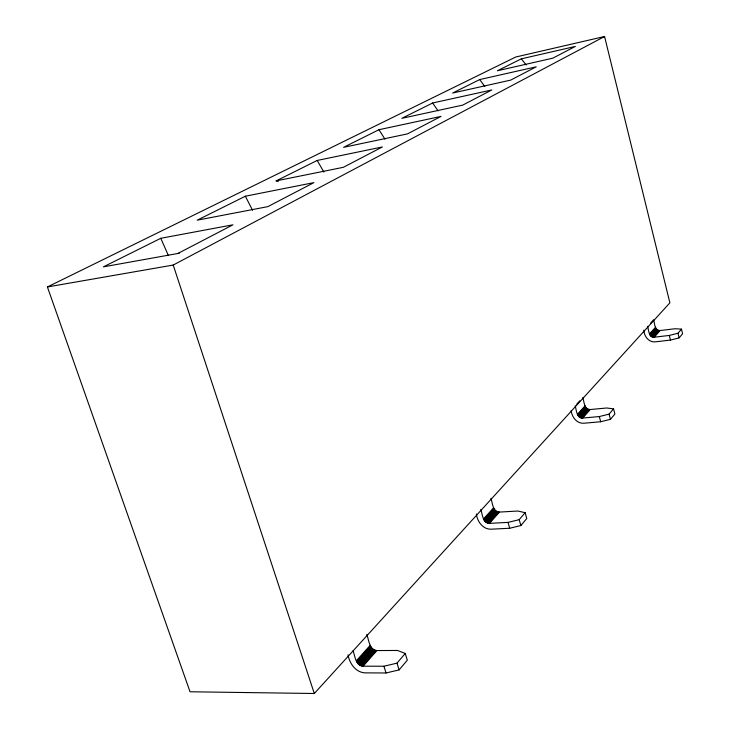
<?xml version="1.0" encoding="UTF-8"?>
<svg xmlns="http://www.w3.org/2000/svg" width="730" height="730" viewBox="0 0 730 730"><rect width="100%" height="100%" fill="white"/><g stroke="black" fill="none" stroke-linecap="round" stroke-linejoin="round"><path stroke-width="1.09" d="M348.055 654.837C349.469 663.461 355.784 672.549 365.228 672.868L386.051 672.978L399.109 669.894L407.313 660.157L405.241 653.469L397.531 650.466L376.935 650.549C369.197 650.019 368.86 639.69 366.807 634.443M476.389 513.947C477.228 521.476 482.895 529.487 491.144 529.195L509.695 528.255L520.864 525.536L526.768 518.528L525.135 512.688L517.835 511.027L499.457 512.077C492.64 512.013 492.504 502.733 490.943 498.261M571.225 410.543C571.745 417.095 576.946 423.82 584.009 423.227L600.699 421.748L610.444 419.321L614.897 414.038L613.556 408.873L606.73 407.988L590.196 409.53C584.11 409.722 584.073 401.336 582.85 397.43M643.833 330.161C644.088 336.183 648.778 342.635 655.339 341.841L670.468 340.089L679.119 337.89L682.596 333.765L681.464 329.139L675.095 328.737L660.093 330.535C654.6 330.873 654.637 323.235 653.633 319.776L650.64 323.062M353.11 650.822C354.935 656.005 355.674 665.696 363.102 666.189L383.925 666.235L397.001 663.141L405.241 653.469M480.814 509.367C482.42 513.902 482.567 523.273 489.465 523.364L508.034 522.388L519.203 519.66L525.135 512.688M575.194 405.825C576.454 409.776 576.49 418.244 582.64 418.062L599.33 416.556L609.085 414.12L613.556 408.873M647.647 326.346C648.669 329.841 648.642 337.543 654.18 337.214L669.319 335.435L677.969 333.236L681.464 329.139M363.102 666.189L376.935 650.549M489.465 523.364L499.457 512.077M582.64 418.062L590.196 409.53M654.18 337.214L660.093 330.535M360.602 665.596L374.463 649.983M487.257 522.972L497.276 511.693M580.669 417.779L588.243 409.256M652.401 337.005L658.323 330.334M361.441 665.915L375.293 650.293M487.996 523.218L498.006 511.931M581.326 417.98L588.891 409.448M652.994 337.169L658.907 330.489M362.281 666.116L376.123 650.485M488.744 523.346L498.745 512.058M581.992 418.071L589.548 409.539M653.587 337.233L659.509 330.553M359.005 664.61L372.884 649.016M485.861 522.169L495.898 510.909M579.428 417.122L587.011 408.599M651.288 336.439L657.228 329.768M359.78 665.158L373.66 649.554M486.545 522.616L496.564 511.347M580.031 417.496L587.604 408.973M651.826 336.758L657.757 330.088M357.636 663.251L371.543 647.683M484.683 521.038L494.739 509.786M578.397 416.146L585.998 407.632M650.375 335.581L656.316 328.92M358.275 663.971L372.172 648.386M485.24 521.64L495.278 510.389M578.881 416.666L586.473 408.152M650.795 336.037L656.745 329.376M356.304 660.823L370.238 645.293M483.579 518.948L493.644 507.724M577.457 414.312L585.068 405.825M649.545 333.948L655.504 327.305M356.632 661.663L370.557 646.114M483.844 519.669L493.909 508.445M577.676 414.95L585.287 406.455M649.736 334.523L655.695 327.88M357.079 662.475L370.995 646.926M484.218 520.371L494.274 509.139M577.996 415.562L585.597 407.066M650.01 335.07L655.969 328.418M576.727 404.146L579.784 400.788M314.301 693.5L669.875 302.831L604.568 36.5L515.745 57.013L47.404 286.963L190.037 691.775L314.301 693.5L173.211 265.054L604.568 36.5M177.737 253.565L232.934 224.813L160.801 238.29L103.423 266.851L179.197 253.246M245.371 196.206L197.182 220.186L267.828 206.636L313.927 182.619L245.371 196.206L252.562 210.276M276.15 180.885L317.203 160.454L382.392 146.949L343.31 167.316L276.15 180.885L278.24 181.56M378.961 129.712L343.584 147.323L407.468 133.891L441.029 116.408L378.961 129.712L384.984 139.202M432.644 102.994L401.829 118.333L462.674 105.129L491.801 89.954L432.644 102.994L438.018 110.814M479.72 79.561L452.646 93.038L510.681 80.117L536.203 66.822L479.72 79.561L484.83 86.496M521.348 58.838L497.367 70.773L552.811 58.172L575.349 46.428L521.348 58.838L526.148 64.979M47.404 286.963L173.211 265.054M317.203 160.454L323.901 172.088M160.801 238.29L168.219 255.217M383.925 666.235L386.051 672.978M397.001 663.141L399.109 669.894M508.034 522.388L509.695 528.255M519.203 519.66L520.864 525.536M599.33 416.556L600.699 421.748M609.085 414.12L610.444 419.321M677.969 333.236L679.119 337.89M669.319 335.435L670.468 340.089"/></g></svg>
